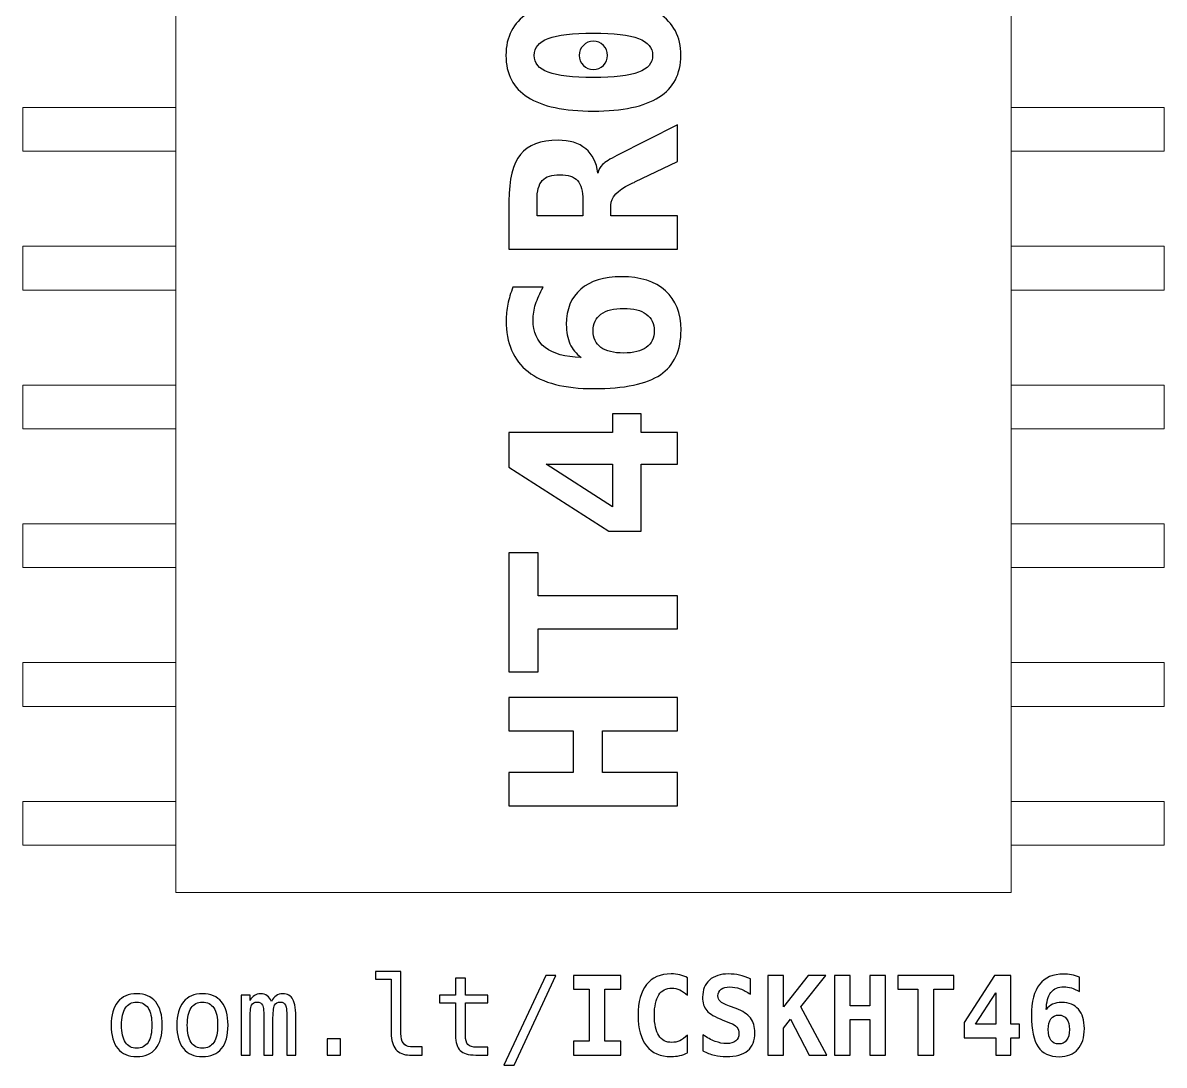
# Model space of a CAD drawing. Header units: centimetres. Extents: x -11.23 to -9.76, y -15.64 to -13.8.
# Drawn here: x -11.023 to -9.977, y -15.643 to -14.689 of the extents above; entities that cross this region are included whole.
import ezdxf

# ---------------------------------------------------------------- set-up
doc = ezdxf.new("R2010")
doc.units = ezdxf.units.CM
doc.header["$MEASUREMENT"] = 0
doc.layers.add('Layer 1', color=7, linetype='Continuous')

msp = doc.modelspace()

# ---------------------------------------------------------------- linework, layer by layer
at = {"layer": 'Layer 1', "color": 7, "lineweight": 9}
for points in [[(-10.8825, -15.485), (-10.1175, -15.485), (-10.1175, -14.215), (-10.8825, -14.215), (-10.8825, -15.485)], [(-11.0225, -14.8065), (-10.8825, -14.8065), (-10.8825, -14.7665), (-11.0225, -14.7665), (-11.0225, -14.8065)], [(-10.1175, -14.8065), (-9.9775, -14.8065), (-9.9775, -14.7665), (-10.1175, -14.7665), (-10.1175, -14.8065)], [(-11.0225, -14.9335), (-10.8825, -14.9335), (-10.8825, -14.8935), (-11.0225, -14.8935), (-11.0225, -14.9335)], [(-10.1175, -14.9335), (-9.9775, -14.9335), (-9.9775, -14.8935), (-10.1175, -14.8935), (-10.1175, -14.9335)], [(-11.0225, -15.0605), (-10.8825, -15.0605), (-10.8825, -15.0205), (-11.0225, -15.0205), (-11.0225, -15.0605)], [(-10.1175, -15.0605), (-9.9775, -15.0605), (-9.9775, -15.0205), (-10.1175, -15.0205), (-10.1175, -15.0605)], [(-11.0225, -15.1875), (-10.8825, -15.1875), (-10.8825, -15.1475), (-11.0225, -15.1475), (-11.0225, -15.1875)], [(-10.1175, -15.1875), (-9.9775, -15.1875), (-9.9775, -15.1475), (-10.1175, -15.1475), (-10.1175, -15.1875)], [(-11.0225, -15.3145), (-10.8825, -15.3145), (-10.8825, -15.2745), (-11.0225, -15.2745), (-11.0225, -15.3145)], [(-10.1175, -15.3145), (-9.9775, -15.3145), (-9.9775, -15.2745), (-10.1175, -15.2745), (-10.1175, -15.3145)], [(-11.0225, -15.4415), (-10.8825, -15.4415), (-10.8825, -15.4015), (-11.0225, -15.4015), (-11.0225, -15.4415)], [(-10.1175, -15.4415), (-9.9775, -15.4415), (-9.9775, -15.4015), (-10.1175, -15.4015), (-10.1175, -15.4415)]]:
    msp.add_lwpolyline(points, close=True, dxfattribs=at)
at = {"layer": 'Layer 1', "color": 250}
for points, knots in [([(-10.50008, -14.76975), (-10.52679, -14.76975), (-10.54683, -14.76552), (-10.56016, -14.75705), (-10.56016, -14.75705), (-10.5735, -14.74855), (-10.58016, -14.73581), (-10.58016, -14.71877), (-10.58016, -14.71877), (-10.58016, -14.7017), (-10.57353, -14.68893), (-10.56023, -14.68043), (-10.56023, -14.68043), (-10.54693, -14.67196), (-10.52686, -14.66772), (-10.50008, -14.66772), (-10.50008, -14.66772), (-10.47334, -14.66772), (-10.4533, -14.67196), (-10.44, -14.68043), (-10.44, -14.68043), (-10.4267, -14.68893), (-10.42007, -14.7017), (-10.42007, -14.71877), (-10.42007, -14.71877), (-10.42007, -14.73581), (-10.42674, -14.74855), (-10.44007, -14.75705), (-10.44007, -14.75705), (-10.45341, -14.76552), (-10.47341, -14.76975), (-10.50008, -14.76975)], [0, 0, 0, 0, 0.125, 0.125, 0.125, 0.125, 0.25, 0.25, 0.25, 0.25, 0.375, 0.375, 0.375, 0.375, 0.5, 0.5, 0.5, 0.5, 0.625, 0.625, 0.625, 0.625, 0.75, 0.75, 0.75, 0.75, 0.875, 0.875, 0.875, 0.875, 1, 1, 1, 1]), ([(-10.55434, -14.71877), (-10.55434, -14.72583), (-10.55004, -14.73094), (-10.54143, -14.73419), (-10.54143, -14.73419), (-10.53279, -14.73743), (-10.51903, -14.73906), (-10.50008, -14.73906), (-10.50008, -14.73906), (-10.48117, -14.73906), (-10.46745, -14.73743), (-10.45881, -14.73419), (-10.45881, -14.73419), (-10.4502, -14.73094), (-10.4459, -14.72583), (-10.4459, -14.71877), (-10.4459, -14.71877), (-10.4459, -14.71168), (-10.4502, -14.70653), (-10.45881, -14.70329), (-10.45881, -14.70329), (-10.46745, -14.70004), (-10.48117, -14.69842), (-10.50008, -14.69842), (-10.50008, -14.69842), (-10.51903, -14.69842), (-10.53279, -14.70004), (-10.54143, -14.70329), (-10.54143, -14.70329), (-10.55004, -14.70653), (-10.55434, -14.71168), (-10.55434, -14.71877)], [0, 0, 0, 0, 0.125, 0.125, 0.125, 0.125, 0.25, 0.25, 0.25, 0.25, 0.375, 0.375, 0.375, 0.375, 0.5, 0.5, 0.5, 0.5, 0.625, 0.625, 0.625, 0.625, 0.75, 0.75, 0.75, 0.75, 0.875, 0.875, 0.875, 0.875, 1, 1, 1, 1]), ([(-10.50008, -14.73161), (-10.50372, -14.73161), (-10.50679, -14.73038), (-10.50925, -14.72787), (-10.50925, -14.72787), (-10.51176, -14.7254), (-10.51299, -14.72237), (-10.51299, -14.71877), (-10.51299, -14.71877), (-10.51299, -14.71514), (-10.51176, -14.71207), (-10.50925, -14.7096), (-10.50925, -14.7096), (-10.50679, -14.7071), (-10.50372, -14.70586), (-10.50008, -14.70586), (-10.50008, -14.70586), (-10.49648, -14.70586), (-10.49345, -14.7071), (-10.49098, -14.7096), (-10.49098, -14.7096), (-10.48848, -14.71207), (-10.48724, -14.71514), (-10.48724, -14.71877), (-10.48724, -14.71877), (-10.48724, -14.72237), (-10.48848, -14.7254), (-10.49091, -14.72787), (-10.49091, -14.72787), (-10.49334, -14.73038), (-10.49641, -14.73161), (-10.50008, -14.73161)], [0, 0, 0, 0, 0.125, 0.125, 0.125, 0.125, 0.25, 0.25, 0.25, 0.25, 0.375, 0.375, 0.375, 0.375, 0.5, 0.5, 0.5, 0.5, 0.625, 0.625, 0.625, 0.625, 0.75, 0.75, 0.75, 0.75, 0.875, 0.875, 0.875, 0.875, 1, 1, 1, 1]), ([(-10.49592, -14.82648), (-10.49532, -14.82345), (-10.49387, -14.8208), (-10.49162, -14.81858), (-10.49162, -14.81858), (-10.48939, -14.81632), (-10.48502, -14.81361), (-10.47856, -14.81036), (-10.47856, -14.81036), (-10.47856, -14.81036), (-10.42307, -14.78242), (-10.42307, -14.78242), (-10.42307, -14.78242), (-10.42307, -14.78242), (-10.42307, -14.81593), (-10.42307, -14.81593), (-10.42307, -14.81593), (-10.42307, -14.81593), (-10.46202, -14.83453), (-10.46202, -14.83453), (-10.46202, -14.83453), (-10.46311, -14.83509), (-10.46463, -14.83583), (-10.46657, -14.83671), (-10.46657, -14.83671), (-10.47821, -14.84215), (-10.48403, -14.84857), (-10.48403, -14.85594), (-10.48403, -14.85594), (-10.48403, -14.85594), (-10.48403, -14.86564), (-10.48403, -14.86564), (-10.48403, -14.86564), (-10.48403, -14.86564), (-10.42307, -14.86564), (-10.42307, -14.86564), (-10.42307, -14.86564), (-10.42307, -14.86564), (-10.42307, -14.89612), (-10.42307, -14.89612), (-10.42307, -14.89612), (-10.42307, -14.89612), (-10.57738, -14.89612), (-10.57738, -14.89612), (-10.57738, -14.89612), (-10.57738, -14.89612), (-10.57738, -14.85209), (-10.57738, -14.85209), (-10.57738, -14.85209), (-10.57738, -14.83227), (-10.57385, -14.81802), (-10.56683, -14.80937), (-10.56683, -14.80937), (-10.55981, -14.80073), (-10.54838, -14.79639), (-10.5325, -14.79639), (-10.5325, -14.79639), (-10.52192, -14.79639), (-10.51345, -14.79896), (-10.50717, -14.80415), (-10.50717, -14.80415), (-10.50093, -14.8093), (-10.49715, -14.81675), (-10.49592, -14.82648)], [0, 0, 0, 0, 0.0625, 0.0625, 0.0625, 0.0625, 0.125, 0.125, 0.125, 0.125, 0.1875, 0.1875, 0.1875, 0.1875, 0.25, 0.25, 0.25, 0.25, 0.3125, 0.3125, 0.3125, 0.3125, 0.375, 0.375, 0.375, 0.375, 0.4375, 0.4375, 0.4375, 0.4375, 0.5, 0.5, 0.5, 0.5, 0.5625, 0.5625, 0.5625, 0.5625, 0.625, 0.625, 0.625, 0.625, 0.6875, 0.6875, 0.6875, 0.6875, 0.75, 0.75, 0.75, 0.75, 0.8125, 0.8125, 0.8125, 0.8125, 0.875, 0.875, 0.875, 0.875, 0.9375, 0.9375, 0.9375, 0.9375, 1, 1, 1, 1]), ([(-10.55173, -14.86564), (-10.55173, -14.86564), (-10.50968, -14.86564), (-10.50968, -14.86564), (-10.50968, -14.86564), (-10.50968, -14.86564), (-10.50968, -14.85128), (-10.50968, -14.85128), (-10.50968, -14.85128), (-10.50968, -14.84296), (-10.5113, -14.83696), (-10.51458, -14.83336), (-10.51458, -14.83336), (-10.51786, -14.82973), (-10.52326, -14.82793), (-10.53074, -14.82793), (-10.53074, -14.82793), (-10.53825, -14.82793), (-10.54365, -14.82973), (-10.54686, -14.83329), (-10.54686, -14.83329), (-10.55011, -14.83689), (-10.55173, -14.84289), (-10.55173, -14.85128), (-10.55173, -14.85128), (-10.55173, -14.85128), (-10.55173, -14.86564), (-10.55173, -14.86564)], [0, 0, 0, 0, 0.1428571, 0.1428571, 0.1428571, 0.1428571, 0.2857143, 0.2857143, 0.2857143, 0.2857143, 0.4285714, 0.4285714, 0.4285714, 0.4285714, 0.5714286, 0.5714286, 0.5714286, 0.5714286, 0.7142857, 0.7142857, 0.7142857, 0.7142857, 0.8571429, 0.8571429, 0.8571429, 0.8571429, 1, 1, 1, 1]), ([(-10.57374, -14.93088), (-10.57374, -14.93088), (-10.54605, -14.93088), (-10.54605, -14.93088), (-10.54605, -14.93088), (-10.54915, -14.93631), (-10.55148, -14.94153), (-10.55304, -14.94654), (-10.55304, -14.94654), (-10.55459, -14.95151), (-10.55536, -14.95631), (-10.55536, -14.96093), (-10.55536, -14.96093), (-10.55536, -14.97194), (-10.55166, -14.98034), (-10.54425, -14.98609), (-10.54425, -14.98609), (-10.53684, -14.99184), (-10.52591, -14.99483), (-10.51144, -14.99512), (-10.51144, -14.99512), (-10.51592, -14.99187), (-10.51927, -14.98774), (-10.52153, -14.98273), (-10.52153, -14.98273), (-10.52375, -14.97769), (-10.52488, -14.97176), (-10.52488, -14.96495), (-10.52488, -14.96495), (-10.52488, -14.95102), (-10.52047, -14.94029), (-10.51169, -14.93271), (-10.51169, -14.93271), (-10.5029, -14.92512), (-10.49045, -14.92135), (-10.47433, -14.92135), (-10.47433, -14.92135), (-10.45704, -14.92135), (-10.44364, -14.92562), (-10.43411, -14.93412), (-10.43411, -14.93412), (-10.42462, -14.94262), (-10.41986, -14.95458), (-10.41986, -14.97003), (-10.41986, -14.97003), (-10.41986, -14.98884), (-10.42617, -15.00249), (-10.43877, -15.01099), (-10.43877, -15.01099), (-10.4514, -15.01949), (-10.47175, -15.02376), (-10.49987, -15.02376), (-10.49987, -15.02376), (-10.52658, -15.02376), (-10.54661, -15.01858), (-10.55995, -15.00817), (-10.55995, -15.00817), (-10.57329, -14.99776), (-10.57995, -14.98217), (-10.57995, -14.96136), (-10.57995, -14.96136), (-10.57995, -14.95652), (-10.57942, -14.95155), (-10.5784, -14.94643), (-10.5784, -14.94643), (-10.57738, -14.94128), (-10.57583, -14.9361), (-10.57374, -14.93088)], [0, 0, 0, 0, 0.0588235, 0.0588235, 0.0588235, 0.0588235, 0.1176471, 0.1176471, 0.1176471, 0.1176471, 0.1764706, 0.1764706, 0.1764706, 0.1764706, 0.2352941, 0.2352941, 0.2352941, 0.2352941, 0.2941176, 0.2941176, 0.2941176, 0.2941176, 0.3529412, 0.3529412, 0.3529412, 0.3529412, 0.4117647, 0.4117647, 0.4117647, 0.4117647, 0.4705882, 0.4705882, 0.4705882, 0.4705882, 0.5294118, 0.5294118, 0.5294118, 0.5294118, 0.5882353, 0.5882353, 0.5882353, 0.5882353, 0.6470588, 0.6470588, 0.6470588, 0.6470588, 0.7058824, 0.7058824, 0.7058824, 0.7058824, 0.7647059, 0.7647059, 0.7647059, 0.7647059, 0.8235294, 0.8235294, 0.8235294, 0.8235294, 0.8823529, 0.8823529, 0.8823529, 0.8823529, 0.9411765, 0.9411765, 0.9411765, 0.9411765, 1, 1, 1, 1]), ([(-10.5004, -14.97085), (-10.5004, -14.97744), (-10.498, -14.98249), (-10.4932, -14.98598), (-10.4932, -14.98598), (-10.48841, -14.98947), (-10.48149, -14.9912), (-10.47239, -14.9912), (-10.47239, -14.9912), (-10.46336, -14.9912), (-10.45644, -14.98947), (-10.45165, -14.98598), (-10.45165, -14.98598), (-10.44685, -14.98249), (-10.44445, -14.97744), (-10.44445, -14.97085), (-10.44445, -14.97085), (-10.44445, -14.96421), (-10.44685, -14.95913), (-10.45165, -14.95561), (-10.45165, -14.95561), (-10.45644, -14.95204), (-10.46336, -14.95028), (-10.47239, -14.95028), (-10.47239, -14.95028), (-10.48142, -14.95028), (-10.48833, -14.95204), (-10.49317, -14.95561), (-10.49317, -14.95561), (-10.498, -14.95913), (-10.5004, -14.96421), (-10.5004, -14.97085)], [0, 0, 0, 0, 0.125, 0.125, 0.125, 0.125, 0.25, 0.25, 0.25, 0.25, 0.375, 0.375, 0.375, 0.375, 0.5, 0.5, 0.5, 0.5, 0.625, 0.625, 0.625, 0.625, 0.75, 0.75, 0.75, 0.75, 0.875, 0.875, 0.875, 0.875, 1, 1, 1, 1]), ([(-10.57738, -15.09567), (-10.57738, -15.09567), (-10.57738, -15.06374), (-10.57738, -15.06374), (-10.57738, -15.06374), (-10.57738, -15.06374), (-10.48251, -15.06374), (-10.48251, -15.06374), (-10.48251, -15.06374), (-10.48251, -15.06374), (-10.48251, -15.0468), (-10.48251, -15.0468), (-10.48251, -15.0468), (-10.48251, -15.0468), (-10.45637, -15.0468), (-10.45637, -15.0468), (-10.45637, -15.0468), (-10.45637, -15.0468), (-10.45637, -15.06374), (-10.45637, -15.06374), (-10.45637, -15.06374), (-10.45637, -15.06374), (-10.42307, -15.06374), (-10.42307, -15.06374), (-10.42307, -15.06374), (-10.42307, -15.06374), (-10.42307, -15.09298), (-10.42307, -15.09298), (-10.42307, -15.09298), (-10.42307, -15.09298), (-10.45637, -15.09298), (-10.45637, -15.09298), (-10.45637, -15.09298), (-10.45637, -15.09298), (-10.45637, -15.15419), (-10.45637, -15.15419), (-10.45637, -15.15419), (-10.45637, -15.15419), (-10.48594, -15.15419), (-10.48594, -15.15419), (-10.48594, -15.15419), (-10.48594, -15.15419), (-10.57738, -15.09567), (-10.57738, -15.09567)], [0, 0, 0, 0, 0.0909091, 0.0909091, 0.0909091, 0.0909091, 0.1818182, 0.1818182, 0.1818182, 0.1818182, 0.2727273, 0.2727273, 0.2727273, 0.2727273, 0.3636364, 0.3636364, 0.3636364, 0.3636364, 0.4545455, 0.4545455, 0.4545455, 0.4545455, 0.5454545, 0.5454545, 0.5454545, 0.5454545, 0.6363636, 0.6363636, 0.6363636, 0.6363636, 0.7272727, 0.7272727, 0.7272727, 0.7272727, 0.8181818, 0.8181818, 0.8181818, 0.8181818, 0.9090909, 0.9090909, 0.9090909, 0.9090909, 1, 1, 1, 1]), ([(-10.54347, -15.09298), (-10.54347, -15.09298), (-10.48251, -15.13197), (-10.48251, -15.13197), (-10.48251, -15.13197), (-10.48251, -15.13197), (-10.48251, -15.09298), (-10.48251, -15.09298), (-10.48251, -15.09298), (-10.48251, -15.09298), (-10.54347, -15.09298), (-10.54347, -15.09298)], [0, 0, 0, 0, 0.3333333, 0.3333333, 0.3333333, 0.3333333, 0.6666667, 0.6666667, 0.6666667, 0.6666667, 1, 1, 1, 1]), ([(-10.42307, -15.21322), (-10.42307, -15.21322), (-10.42307, -15.2437), (-10.42307, -15.2437), (-10.42307, -15.2437), (-10.42307, -15.2437), (-10.55071, -15.2437), (-10.55071, -15.2437), (-10.55071, -15.2437), (-10.55071, -15.2437), (-10.55071, -15.28286), (-10.55071, -15.28286), (-10.55071, -15.28286), (-10.55071, -15.28286), (-10.57738, -15.28286), (-10.57738, -15.28286), (-10.57738, -15.28286), (-10.57738, -15.28286), (-10.57738, -15.17406), (-10.57738, -15.17406), (-10.57738, -15.17406), (-10.57738, -15.17406), (-10.55071, -15.17406), (-10.55071, -15.17406), (-10.55071, -15.17406), (-10.55071, -15.17406), (-10.55071, -15.21322), (-10.55071, -15.21322), (-10.55071, -15.21322), (-10.55071, -15.21322), (-10.42307, -15.21322), (-10.42307, -15.21322)], [0, 0, 0, 0, 0.125, 0.125, 0.125, 0.125, 0.25, 0.25, 0.25, 0.25, 0.375, 0.375, 0.375, 0.375, 0.5, 0.5, 0.5, 0.5, 0.625, 0.625, 0.625, 0.625, 0.75, 0.75, 0.75, 0.75, 0.875, 0.875, 0.875, 0.875, 1, 1, 1, 1]), ([(-10.57738, -15.40545), (-10.57738, -15.40545), (-10.57738, -15.37497), (-10.57738, -15.37497), (-10.57738, -15.37497), (-10.57738, -15.37497), (-10.51857, -15.37497), (-10.51857, -15.37497), (-10.51857, -15.37497), (-10.51857, -15.37497), (-10.51857, -15.3368), (-10.51857, -15.3368), (-10.51857, -15.3368), (-10.51857, -15.3368), (-10.57738, -15.3368), (-10.57738, -15.3368), (-10.57738, -15.3368), (-10.57738, -15.3368), (-10.57738, -15.30632), (-10.57738, -15.30632), (-10.57738, -15.30632), (-10.57738, -15.30632), (-10.42307, -15.30632), (-10.42307, -15.30632), (-10.42307, -15.30632), (-10.42307, -15.30632), (-10.42307, -15.3368), (-10.42307, -15.3368), (-10.42307, -15.3368), (-10.42307, -15.3368), (-10.49169, -15.3368), (-10.49169, -15.3368), (-10.49169, -15.3368), (-10.49169, -15.3368), (-10.49169, -15.37497), (-10.49169, -15.37497), (-10.49169, -15.37497), (-10.49169, -15.37497), (-10.42307, -15.37497), (-10.42307, -15.37497), (-10.42307, -15.37497), (-10.42307, -15.37497), (-10.42307, -15.40545), (-10.42307, -15.40545), (-10.42307, -15.40545), (-10.42307, -15.40545), (-10.57738, -15.40545), (-10.57738, -15.40545)], [0, 0, 0, 0, 0.0833333, 0.0833333, 0.0833333, 0.0833333, 0.1666667, 0.1666667, 0.1666667, 0.1666667, 0.25, 0.25, 0.25, 0.25, 0.3333333, 0.3333333, 0.3333333, 0.3333333, 0.4166667, 0.4166667, 0.4166667, 0.4166667, 0.5, 0.5, 0.5, 0.5, 0.5833333, 0.5833333, 0.5833333, 0.5833333, 0.6666667, 0.6666667, 0.6666667, 0.6666667, 0.75, 0.75, 0.75, 0.75, 0.8333333, 0.8333333, 0.8333333, 0.8333333, 0.9166667, 0.9166667, 0.9166667, 0.9166667, 1, 1, 1, 1]), ([(-10.67629, -15.6138), (-10.67629, -15.61784), (-10.67555, -15.62087), (-10.67407, -15.62292), (-10.67407, -15.62292), (-10.67259, -15.62497), (-10.6704, -15.626), (-10.6675, -15.626), (-10.6675, -15.626), (-10.6675, -15.626), (-10.657, -15.626), (-10.657, -15.626), (-10.657, -15.626), (-10.657, -15.626), (-10.657, -15.63362), (-10.657, -15.63362), (-10.657, -15.63362), (-10.657, -15.63362), (-10.66837, -15.63362), (-10.66837, -15.63362), (-10.66837, -15.63362), (-10.67375, -15.63362), (-10.6779, -15.63189), (-10.68085, -15.62844), (-10.68085, -15.62844), (-10.6838, -15.62499), (-10.68527, -15.6201), (-10.68527, -15.6138), (-10.68527, -15.6138), (-10.68527, -15.6138), (-10.68527, -15.56413), (-10.68527, -15.56413), (-10.68527, -15.56413), (-10.68527, -15.56413), (-10.69967, -15.56413), (-10.69967, -15.56413), (-10.69967, -15.56413), (-10.69967, -15.56413), (-10.69967, -15.5571), (-10.69967, -15.5571), (-10.69967, -15.5571), (-10.69967, -15.5571), (-10.67629, -15.5571), (-10.67629, -15.5571), (-10.67629, -15.5571), (-10.67629, -15.5571), (-10.67629, -15.6138), (-10.67629, -15.6138)], [0, 0, 0, 0, 0.0833333, 0.0833333, 0.0833333, 0.0833333, 0.1666667, 0.1666667, 0.1666667, 0.1666667, 0.25, 0.25, 0.25, 0.25, 0.3333333, 0.3333333, 0.3333333, 0.3333333, 0.4166667, 0.4166667, 0.4166667, 0.4166667, 0.5, 0.5, 0.5, 0.5, 0.5833333, 0.5833333, 0.5833333, 0.5833333, 0.6666667, 0.6666667, 0.6666667, 0.6666667, 0.75, 0.75, 0.75, 0.75, 0.8333333, 0.8333333, 0.8333333, 0.8333333, 0.9166667, 0.9166667, 0.9166667, 0.9166667, 1, 1, 1, 1]), ([(-10.41386, -15.63152), (-10.41614, -15.63269), (-10.41853, -15.63357), (-10.42105, -15.63415), (-10.42105, -15.63415), (-10.42355, -15.63474), (-10.42618, -15.63504), (-10.42895, -15.63504), (-10.42895, -15.63504), (-10.43878, -15.63504), (-10.4463, -15.6318), (-10.45147, -15.62532), (-10.45147, -15.62532), (-10.45665, -15.61884), (-10.45923, -15.60948), (-10.45923, -15.59723), (-10.45923, -15.59723), (-10.45923, -15.58497), (-10.45665, -15.5756), (-10.45147, -15.56911), (-10.45147, -15.56911), (-10.4463, -15.56263), (-10.43878, -15.5594), (-10.42895, -15.5594), (-10.42895, -15.5594), (-10.42618, -15.5594), (-10.42353, -15.5597), (-10.421, -15.56028), (-10.421, -15.56028), (-10.41845, -15.56086), (-10.41608, -15.56175), (-10.41386, -15.56291), (-10.41386, -15.56291), (-10.41386, -15.56291), (-10.41386, -15.57893), (-10.41386, -15.57893), (-10.41386, -15.57893), (-10.41633, -15.57665), (-10.41875, -15.57498), (-10.42106, -15.57391), (-10.42106, -15.57391), (-10.4234, -15.57286), (-10.4258, -15.57233), (-10.42828, -15.57233), (-10.42828, -15.57233), (-10.43355, -15.57233), (-10.43753, -15.57443), (-10.44021, -15.57861), (-10.44021, -15.57861), (-10.4429, -15.5828), (-10.44425, -15.589), (-10.44425, -15.59723), (-10.44425, -15.59723), (-10.44425, -15.60545), (-10.4429, -15.61163), (-10.44021, -15.61582), (-10.44021, -15.61582), (-10.43753, -15.62), (-10.43355, -15.6221), (-10.42828, -15.6221), (-10.42828, -15.6221), (-10.4258, -15.6221), (-10.4234, -15.62157), (-10.42106, -15.62052), (-10.42106, -15.62052), (-10.41875, -15.61945), (-10.41633, -15.61779), (-10.41386, -15.6155), (-10.41386, -15.6155), (-10.41386, -15.6155), (-10.41386, -15.63152), (-10.41386, -15.63152)], [0, 0, 0, 0, 0.0555556, 0.0555556, 0.0555556, 0.0555556, 0.1111111, 0.1111111, 0.1111111, 0.1111111, 0.1666667, 0.1666667, 0.1666667, 0.1666667, 0.2222222, 0.2222222, 0.2222222, 0.2222222, 0.2777778, 0.2777778, 0.2777778, 0.2777778, 0.3333333, 0.3333333, 0.3333333, 0.3333333, 0.3888889, 0.3888889, 0.3888889, 0.3888889, 0.4444444, 0.4444444, 0.4444444, 0.4444444, 0.5, 0.5, 0.5, 0.5, 0.5555556, 0.5555556, 0.5555556, 0.5555556, 0.6111111, 0.6111111, 0.6111111, 0.6111111, 0.6666667, 0.6666667, 0.6666667, 0.6666667, 0.7222222, 0.7222222, 0.7222222, 0.7222222, 0.7777778, 0.7777778, 0.7777778, 0.7777778, 0.8333333, 0.8333333, 0.8333333, 0.8333333, 0.8888889, 0.8888889, 0.8888889, 0.8888889, 0.9444444, 0.9444444, 0.9444444, 0.9444444, 1, 1, 1, 1]), ([(-10.38154, -15.60163), (-10.38879, -15.59887), (-10.39371, -15.59595), (-10.39629, -15.59292), (-10.39629, -15.59292), (-10.39886, -15.58987), (-10.40014, -15.58578), (-10.40014, -15.58063), (-10.40014, -15.58063), (-10.40014, -15.57403), (-10.39802, -15.56883), (-10.39379, -15.56506), (-10.39379, -15.56506), (-10.38955, -15.56128), (-10.38375, -15.5594), (-10.37635, -15.5594), (-10.37635, -15.5594), (-10.373, -15.5594), (-10.36965, -15.55978), (-10.3663, -15.56055), (-10.3663, -15.56055), (-10.36294, -15.56131), (-10.35962, -15.56243), (-10.35633, -15.56393), (-10.35633, -15.56393), (-10.35633, -15.56393), (-10.35633, -15.578), (-10.35633, -15.578), (-10.35633, -15.578), (-10.35944, -15.57581), (-10.36257, -15.57416), (-10.36575, -15.57301), (-10.36575, -15.57301), (-10.36895, -15.57188), (-10.3721, -15.57131), (-10.37524, -15.57131), (-10.37524, -15.57131), (-10.37872, -15.57131), (-10.38139, -15.57201), (-10.38324, -15.57341), (-10.38324, -15.57341), (-10.38509, -15.57481), (-10.38602, -15.57681), (-10.38602, -15.57941), (-10.38602, -15.57941), (-10.38602, -15.58143), (-10.38534, -15.5831), (-10.38399, -15.58442), (-10.38399, -15.58442), (-10.38264, -15.58573), (-10.37982, -15.5872), (-10.37552, -15.58878), (-10.37552, -15.58878), (-10.37552, -15.58878), (-10.36932, -15.59113), (-10.36932, -15.59113), (-10.36932, -15.59113), (-10.36347, -15.59328), (-10.35915, -15.59613), (-10.35638, -15.59968), (-10.35638, -15.59968), (-10.35362, -15.60323), (-10.35223, -15.6077), (-10.35223, -15.6131), (-10.35223, -15.6131), (-10.35223, -15.62047), (-10.3544, -15.62595), (-10.35875, -15.62959), (-10.35875, -15.62959), (-10.3631, -15.63322), (-10.36967, -15.63504), (-10.37845, -15.63504), (-10.37845, -15.63504), (-10.38207, -15.63504), (-10.38569, -15.6346), (-10.38932, -15.63374), (-10.38932, -15.63374), (-10.39294, -15.63287), (-10.39646, -15.6316), (-10.39984, -15.6299), (-10.39984, -15.6299), (-10.39984, -15.6299), (-10.39984, -15.615), (-10.39984, -15.615), (-10.39984, -15.615), (-10.39601, -15.61774), (-10.39227, -15.61979), (-10.38869, -15.62112), (-10.38869, -15.62112), (-10.38509, -15.62245), (-10.38154, -15.62312), (-10.37802, -15.62312), (-10.37802, -15.62312), (-10.37447, -15.62312), (-10.37172, -15.62232), (-10.36977, -15.6207), (-10.36977, -15.6207), (-10.36782, -15.61909), (-10.36684, -15.61683), (-10.36684, -15.61393), (-10.36684, -15.61393), (-10.36684, -15.61175), (-10.36749, -15.60983), (-10.36879, -15.6082), (-10.36879, -15.6082), (-10.37009, -15.60655), (-10.37197, -15.60525), (-10.37445, -15.60432), (-10.37445, -15.60432), (-10.37445, -15.60432), (-10.38154, -15.60163), (-10.38154, -15.60163)], [0, 0, 0, 0, 0.0357143, 0.0357143, 0.0357143, 0.0357143, 0.0714286, 0.0714286, 0.0714286, 0.0714286, 0.1071429, 0.1071429, 0.1071429, 0.1071429, 0.1428571, 0.1428571, 0.1428571, 0.1428571, 0.1785714, 0.1785714, 0.1785714, 0.1785714, 0.2142857, 0.2142857, 0.2142857, 0.2142857, 0.25, 0.25, 0.25, 0.25, 0.2857143, 0.2857143, 0.2857143, 0.2857143, 0.3214286, 0.3214286, 0.3214286, 0.3214286, 0.3571429, 0.3571429, 0.3571429, 0.3571429, 0.3928571, 0.3928571, 0.3928571, 0.3928571, 0.4285714, 0.4285714, 0.4285714, 0.4285714, 0.4642857, 0.4642857, 0.4642857, 0.4642857, 0.5, 0.5, 0.5, 0.5, 0.5357143, 0.5357143, 0.5357143, 0.5357143, 0.5714286, 0.5714286, 0.5714286, 0.5714286, 0.6071429, 0.6071429, 0.6071429, 0.6071429, 0.6428571, 0.6428571, 0.6428571, 0.6428571, 0.6785714, 0.6785714, 0.6785714, 0.6785714, 0.7142857, 0.7142857, 0.7142857, 0.7142857, 0.75, 0.75, 0.75, 0.75, 0.7857143, 0.7857143, 0.7857143, 0.7857143, 0.8214286, 0.8214286, 0.8214286, 0.8214286, 0.8571429, 0.8571429, 0.8571429, 0.8571429, 0.8928571, 0.8928571, 0.8928571, 0.8928571, 0.9285714, 0.9285714, 0.9285714, 0.9285714, 0.9642857, 0.9642857, 0.9642857, 0.9642857, 1, 1, 1, 1]), ([(-10.0551, -15.56243), (-10.0551, -15.56243), (-10.0551, -15.57551), (-10.0551, -15.57551), (-10.0551, -15.57551), (-10.05767, -15.57405), (-10.06014, -15.57295), (-10.0625, -15.57221), (-10.0625, -15.57221), (-10.06485, -15.57148), (-10.06712, -15.57111), (-10.0693, -15.57111), (-10.0693, -15.57111), (-10.0745, -15.57111), (-10.07847, -15.57286), (-10.08119, -15.57636), (-10.08119, -15.57636), (-10.0839, -15.57986), (-10.08532, -15.58503), (-10.08545, -15.59187), (-10.08545, -15.59187), (-10.08392, -15.58975), (-10.08197, -15.58817), (-10.0796, -15.5871), (-10.0796, -15.5871), (-10.07722, -15.58605), (-10.07442, -15.58552), (-10.0712, -15.58552), (-10.0712, -15.58552), (-10.06462, -15.58552), (-10.05955, -15.5876), (-10.05597, -15.59175), (-10.05597, -15.59175), (-10.05238, -15.5959), (-10.0506, -15.60178), (-10.0506, -15.6094), (-10.0506, -15.6094), (-10.0506, -15.61757), (-10.05262, -15.6239), (-10.05664, -15.6284), (-10.05664, -15.6284), (-10.06065, -15.63289), (-10.0663, -15.63514), (-10.0736, -15.63514), (-10.0736, -15.63514), (-10.08249, -15.63514), (-10.08894, -15.63215), (-10.09296, -15.6262), (-10.09296, -15.6262), (-10.09697, -15.62024), (-10.09899, -15.61062), (-10.09899, -15.59733), (-10.09899, -15.59733), (-10.09899, -15.58472), (-10.09654, -15.57525), (-10.09162, -15.56895), (-10.09162, -15.56895), (-10.0867, -15.56265), (-10.07934, -15.5595), (-10.0695, -15.5595), (-10.0695, -15.5595), (-10.06722, -15.5595), (-10.06487, -15.55975), (-10.06245, -15.56023), (-10.06245, -15.56023), (-10.06002, -15.56071), (-10.05757, -15.56145), (-10.0551, -15.56243)], [0, 0, 0, 0, 0.0588235, 0.0588235, 0.0588235, 0.0588235, 0.1176471, 0.1176471, 0.1176471, 0.1176471, 0.1764706, 0.1764706, 0.1764706, 0.1764706, 0.2352941, 0.2352941, 0.2352941, 0.2352941, 0.2941176, 0.2941176, 0.2941176, 0.2941176, 0.3529412, 0.3529412, 0.3529412, 0.3529412, 0.4117647, 0.4117647, 0.4117647, 0.4117647, 0.4705882, 0.4705882, 0.4705882, 0.4705882, 0.5294118, 0.5294118, 0.5294118, 0.5294118, 0.5882353, 0.5882353, 0.5882353, 0.5882353, 0.6470588, 0.6470588, 0.6470588, 0.6470588, 0.7058824, 0.7058824, 0.7058824, 0.7058824, 0.7647059, 0.7647059, 0.7647059, 0.7647059, 0.8235294, 0.8235294, 0.8235294, 0.8235294, 0.8823529, 0.8823529, 0.8823529, 0.8823529, 0.9411765, 0.9411765, 0.9411765, 0.9411765, 1, 1, 1, 1]), ([(-10.61729, -15.5634), (-10.61729, -15.5634), (-10.61729, -15.57893), (-10.61729, -15.57893), (-10.61729, -15.57893), (-10.61729, -15.57893), (-10.59687, -15.57893), (-10.59687, -15.57893), (-10.59687, -15.57893), (-10.59687, -15.57893), (-10.59687, -15.58592), (-10.59687, -15.58592), (-10.59687, -15.58592), (-10.59687, -15.58592), (-10.61729, -15.58592), (-10.61729, -15.58592), (-10.61729, -15.58592), (-10.61729, -15.58592), (-10.61729, -15.6156), (-10.61729, -15.6156), (-10.61729, -15.6156), (-10.61729, -15.61964), (-10.61653, -15.62245), (-10.61499, -15.62404), (-10.61499, -15.62404), (-10.61346, -15.62564), (-10.61079, -15.62644), (-10.60699, -15.62644), (-10.60699, -15.62644), (-10.60699, -15.62644), (-10.59687, -15.62644), (-10.59687, -15.62644), (-10.59687, -15.62644), (-10.59687, -15.62644), (-10.59687, -15.63362), (-10.59687, -15.63362), (-10.59687, -15.63362), (-10.59687, -15.63362), (-10.60786, -15.63362), (-10.60786, -15.63362), (-10.60786, -15.63362), (-10.61461, -15.63362), (-10.61936, -15.63227), (-10.62213, -15.62957), (-10.62213, -15.62957), (-10.62489, -15.62687), (-10.62628, -15.6222), (-10.62628, -15.6156), (-10.62628, -15.6156), (-10.62628, -15.6156), (-10.62628, -15.58592), (-10.62628, -15.58592), (-10.62628, -15.58592), (-10.62628, -15.58592), (-10.64088, -15.58592), (-10.64088, -15.58592), (-10.64088, -15.58592), (-10.64088, -15.58592), (-10.64088, -15.57893), (-10.64088, -15.57893), (-10.64088, -15.57893), (-10.64088, -15.57893), (-10.62628, -15.57893), (-10.62628, -15.57893), (-10.62628, -15.57893), (-10.62628, -15.57893), (-10.62628, -15.5634), (-10.62628, -15.5634), (-10.62628, -15.5634), (-10.62628, -15.5634), (-10.61729, -15.5634), (-10.61729, -15.5634)], [0, 0, 0, 0, 0.0555556, 0.0555556, 0.0555556, 0.0555556, 0.1111111, 0.1111111, 0.1111111, 0.1111111, 0.1666667, 0.1666667, 0.1666667, 0.1666667, 0.2222222, 0.2222222, 0.2222222, 0.2222222, 0.2777778, 0.2777778, 0.2777778, 0.2777778, 0.3333333, 0.3333333, 0.3333333, 0.3333333, 0.3888889, 0.3888889, 0.3888889, 0.3888889, 0.4444444, 0.4444444, 0.4444444, 0.4444444, 0.5, 0.5, 0.5, 0.5, 0.5555556, 0.5555556, 0.5555556, 0.5555556, 0.6111111, 0.6111111, 0.6111111, 0.6111111, 0.6666667, 0.6666667, 0.6666667, 0.6666667, 0.7222222, 0.7222222, 0.7222222, 0.7222222, 0.7777778, 0.7777778, 0.7777778, 0.7777778, 0.8333333, 0.8333333, 0.8333333, 0.8333333, 0.8888889, 0.8888889, 0.8888889, 0.8888889, 0.9444444, 0.9444444, 0.9444444, 0.9444444, 1, 1, 1, 1]), ([(-10.54365, -15.56071), (-10.54365, -15.56071), (-10.53436, -15.56071), (-10.53436, -15.56071), (-10.53436, -15.56071), (-10.53436, -15.56071), (-10.57275, -15.6429), (-10.57275, -15.6429), (-10.57275, -15.6429), (-10.57275, -15.6429), (-10.58209, -15.6429), (-10.58209, -15.6429), (-10.58209, -15.6429), (-10.58209, -15.6429), (-10.54365, -15.56071), (-10.54365, -15.56071)], [0, 0, 0, 0, 0.25, 0.25, 0.25, 0.25, 0.5, 0.5, 0.5, 0.5, 0.75, 0.75, 0.75, 0.75, 1, 1, 1, 1]), ([(-10.51846, -15.57341), (-10.51846, -15.57341), (-10.51846, -15.56071), (-10.51846, -15.56071), (-10.51846, -15.56071), (-10.51846, -15.56071), (-10.47505, -15.56071), (-10.47505, -15.56071), (-10.47505, -15.56071), (-10.47505, -15.56071), (-10.47505, -15.57341), (-10.47505, -15.57341), (-10.47505, -15.57341), (-10.47505, -15.57341), (-10.48956, -15.57341), (-10.48956, -15.57341), (-10.48956, -15.57341), (-10.48956, -15.57341), (-10.48956, -15.62092), (-10.48956, -15.62092), (-10.48956, -15.62092), (-10.48956, -15.62092), (-10.47505, -15.62092), (-10.47505, -15.62092), (-10.47505, -15.62092), (-10.47505, -15.62092), (-10.47505, -15.63362), (-10.47505, -15.63362), (-10.47505, -15.63362), (-10.47505, -15.63362), (-10.51846, -15.63362), (-10.51846, -15.63362), (-10.51846, -15.63362), (-10.51846, -15.63362), (-10.51846, -15.62092), (-10.51846, -15.62092), (-10.51846, -15.62092), (-10.51846, -15.62092), (-10.50396, -15.62092), (-10.50396, -15.62092), (-10.50396, -15.62092), (-10.50396, -15.62092), (-10.50396, -15.57341), (-10.50396, -15.57341), (-10.50396, -15.57341), (-10.50396, -15.57341), (-10.51846, -15.57341), (-10.51846, -15.57341)], [0, 0, 0, 0, 0.0833333, 0.0833333, 0.0833333, 0.0833333, 0.1666667, 0.1666667, 0.1666667, 0.1666667, 0.25, 0.25, 0.25, 0.25, 0.3333333, 0.3333333, 0.3333333, 0.3333333, 0.4166667, 0.4166667, 0.4166667, 0.4166667, 0.5, 0.5, 0.5, 0.5, 0.5833333, 0.5833333, 0.5833333, 0.5833333, 0.6666667, 0.6666667, 0.6666667, 0.6666667, 0.75, 0.75, 0.75, 0.75, 0.8333333, 0.8333333, 0.8333333, 0.8333333, 0.9166667, 0.9166667, 0.9166667, 0.9166667, 1, 1, 1, 1]), ([(-10.34051, -15.56071), (-10.34051, -15.56071), (-10.32611, -15.56071), (-10.32611, -15.56071), (-10.32611, -15.56071), (-10.32611, -15.56071), (-10.32611, -15.58952), (-10.32611, -15.58952), (-10.32611, -15.58952), (-10.32611, -15.58952), (-10.30354, -15.56071), (-10.30354, -15.56071), (-10.30354, -15.56071), (-10.30354, -15.56071), (-10.28724, -15.56071), (-10.28724, -15.56071), (-10.28724, -15.56071), (-10.28724, -15.56071), (-10.31024, -15.58943), (-10.31024, -15.58943), (-10.31024, -15.58943), (-10.31024, -15.58943), (-10.28641, -15.63362), (-10.28641, -15.63362), (-10.28641, -15.63362), (-10.28641, -15.63362), (-10.30243, -15.63362), (-10.30243, -15.63362), (-10.30243, -15.63362), (-10.30243, -15.63362), (-10.31971, -15.6008), (-10.31971, -15.6008), (-10.31971, -15.6008), (-10.31971, -15.6008), (-10.32611, -15.60892), (-10.32611, -15.60892), (-10.32611, -15.60892), (-10.32611, -15.60892), (-10.32611, -15.63362), (-10.32611, -15.63362), (-10.32611, -15.63362), (-10.32611, -15.63362), (-10.34051, -15.63362), (-10.34051, -15.63362), (-10.34051, -15.63362), (-10.34051, -15.63362), (-10.34051, -15.56071), (-10.34051, -15.56071)], [0, 0, 0, 0, 0.0833333, 0.0833333, 0.0833333, 0.0833333, 0.1666667, 0.1666667, 0.1666667, 0.1666667, 0.25, 0.25, 0.25, 0.25, 0.3333333, 0.3333333, 0.3333333, 0.3333333, 0.4166667, 0.4166667, 0.4166667, 0.4166667, 0.5, 0.5, 0.5, 0.5, 0.5833333, 0.5833333, 0.5833333, 0.5833333, 0.6666667, 0.6666667, 0.6666667, 0.6666667, 0.75, 0.75, 0.75, 0.75, 0.8333333, 0.8333333, 0.8333333, 0.8333333, 0.9166667, 0.9166667, 0.9166667, 0.9166667, 1, 1, 1, 1]), ([(-10.27934, -15.56071), (-10.27934, -15.56071), (-10.26493, -15.56071), (-10.26493, -15.56071), (-10.26493, -15.56071), (-10.26493, -15.56071), (-10.26493, -15.5885), (-10.26493, -15.5885), (-10.26493, -15.5885), (-10.26493, -15.5885), (-10.2469, -15.5885), (-10.2469, -15.5885), (-10.2469, -15.5885), (-10.2469, -15.5885), (-10.2469, -15.56071), (-10.2469, -15.56071), (-10.2469, -15.56071), (-10.2469, -15.56071), (-10.2325, -15.56071), (-10.2325, -15.56071), (-10.2325, -15.56071), (-10.2325, -15.56071), (-10.2325, -15.63362), (-10.2325, -15.63362), (-10.2325, -15.63362), (-10.2325, -15.63362), (-10.2469, -15.63362), (-10.2469, -15.63362), (-10.2469, -15.63362), (-10.2469, -15.63362), (-10.2469, -15.6012), (-10.2469, -15.6012), (-10.2469, -15.6012), (-10.2469, -15.6012), (-10.26493, -15.6012), (-10.26493, -15.6012), (-10.26493, -15.6012), (-10.26493, -15.6012), (-10.26493, -15.63362), (-10.26493, -15.63362), (-10.26493, -15.63362), (-10.26493, -15.63362), (-10.27934, -15.63362), (-10.27934, -15.63362), (-10.27934, -15.63362), (-10.27934, -15.63362), (-10.27934, -15.56071), (-10.27934, -15.56071)], [0, 0, 0, 0, 0.0833333, 0.0833333, 0.0833333, 0.0833333, 0.1666667, 0.1666667, 0.1666667, 0.1666667, 0.25, 0.25, 0.25, 0.25, 0.3333333, 0.3333333, 0.3333333, 0.3333333, 0.4166667, 0.4166667, 0.4166667, 0.4166667, 0.5, 0.5, 0.5, 0.5, 0.5833333, 0.5833333, 0.5833333, 0.5833333, 0.6666667, 0.6666667, 0.6666667, 0.6666667, 0.75, 0.75, 0.75, 0.75, 0.8333333, 0.8333333, 0.8333333, 0.8333333, 0.9166667, 0.9166667, 0.9166667, 0.9166667, 1, 1, 1, 1]), ([(-10.18851, -15.63362), (-10.18851, -15.63362), (-10.20291, -15.63362), (-10.20291, -15.63362), (-10.20291, -15.63362), (-10.20291, -15.63362), (-10.20291, -15.57331), (-10.20291, -15.57331), (-10.20291, -15.57331), (-10.20291, -15.57331), (-10.22141, -15.57331), (-10.22141, -15.57331), (-10.22141, -15.57331), (-10.22141, -15.57331), (-10.22141, -15.56071), (-10.22141, -15.56071), (-10.22141, -15.56071), (-10.22141, -15.56071), (-10.17, -15.56071), (-10.17, -15.56071), (-10.17, -15.56071), (-10.17, -15.56071), (-10.17, -15.57331), (-10.17, -15.57331), (-10.17, -15.57331), (-10.17, -15.57331), (-10.18851, -15.57331), (-10.18851, -15.57331), (-10.18851, -15.57331), (-10.18851, -15.57331), (-10.18851, -15.63362), (-10.18851, -15.63362)], [0, 0, 0, 0, 0.125, 0.125, 0.125, 0.125, 0.25, 0.25, 0.25, 0.25, 0.375, 0.375, 0.375, 0.375, 0.5, 0.5, 0.5, 0.5, 0.625, 0.625, 0.625, 0.625, 0.75, 0.75, 0.75, 0.75, 0.875, 0.875, 0.875, 0.875, 1, 1, 1, 1]), ([(-10.13296, -15.56071), (-10.13296, -15.56071), (-10.11788, -15.56071), (-10.11788, -15.56071), (-10.11788, -15.56071), (-10.11788, -15.56071), (-10.11788, -15.60553), (-10.11788, -15.60553), (-10.11788, -15.60553), (-10.11788, -15.60553), (-10.10988, -15.60553), (-10.10988, -15.60553), (-10.10988, -15.60553), (-10.10988, -15.60553), (-10.10988, -15.61789), (-10.10988, -15.61789), (-10.10988, -15.61789), (-10.10988, -15.61789), (-10.11788, -15.61789), (-10.11788, -15.61789), (-10.11788, -15.61789), (-10.11788, -15.61789), (-10.11788, -15.63362), (-10.11788, -15.63362), (-10.11788, -15.63362), (-10.11788, -15.63362), (-10.1317, -15.63362), (-10.1317, -15.63362), (-10.1317, -15.63362), (-10.1317, -15.63362), (-10.1317, -15.61789), (-10.1317, -15.61789), (-10.1317, -15.61789), (-10.1317, -15.61789), (-10.16062, -15.61789), (-10.16062, -15.61789), (-10.16062, -15.61789), (-10.16062, -15.61789), (-10.16062, -15.60392), (-10.16062, -15.60392), (-10.16062, -15.60392), (-10.16062, -15.60392), (-10.13296, -15.56071), (-10.13296, -15.56071)], [0, 0, 0, 0, 0.0909091, 0.0909091, 0.0909091, 0.0909091, 0.1818182, 0.1818182, 0.1818182, 0.1818182, 0.2727273, 0.2727273, 0.2727273, 0.2727273, 0.3636364, 0.3636364, 0.3636364, 0.3636364, 0.4545455, 0.4545455, 0.4545455, 0.4545455, 0.5454545, 0.5454545, 0.5454545, 0.5454545, 0.6363636, 0.6363636, 0.6363636, 0.6363636, 0.7272727, 0.7272727, 0.7272727, 0.7272727, 0.8181818, 0.8181818, 0.8181818, 0.8181818, 0.9090909, 0.9090909, 0.9090909, 0.9090909, 1, 1, 1, 1]), ([(-10.91824, -15.57761), (-10.91066, -15.57761), (-10.90486, -15.58006), (-10.90084, -15.58498), (-10.90084, -15.58498), (-10.89682, -15.5899), (-10.89481, -15.59702), (-10.89481, -15.60632), (-10.89481, -15.60632), (-10.89481, -15.61567), (-10.89681, -15.62279), (-10.90081, -15.62769), (-10.90081, -15.62769), (-10.90483, -15.63259), (-10.91063, -15.63504), (-10.91824, -15.63504), (-10.91824, -15.63504), (-10.92584, -15.63504), (-10.93163, -15.63259), (-10.93565, -15.62769), (-10.93565, -15.62769), (-10.93965, -15.62279), (-10.94165, -15.61567), (-10.94165, -15.60632), (-10.94165, -15.60632), (-10.94165, -15.59702), (-10.93965, -15.5899), (-10.93565, -15.58498), (-10.93565, -15.58498), (-10.93163, -15.58006), (-10.92584, -15.57761), (-10.91824, -15.57761)], [0, 0, 0, 0, 0.125, 0.125, 0.125, 0.125, 0.25, 0.25, 0.25, 0.25, 0.375, 0.375, 0.375, 0.375, 0.5, 0.5, 0.5, 0.5, 0.625, 0.625, 0.625, 0.625, 0.75, 0.75, 0.75, 0.75, 0.875, 0.875, 0.875, 0.875, 1, 1, 1, 1]), ([(-10.85803, -15.57761), (-10.85045, -15.57761), (-10.84465, -15.58006), (-10.84063, -15.58498), (-10.84063, -15.58498), (-10.83661, -15.5899), (-10.8346, -15.59702), (-10.8346, -15.60632), (-10.8346, -15.60632), (-10.8346, -15.61567), (-10.8366, -15.62279), (-10.8406, -15.62769), (-10.8406, -15.62769), (-10.84462, -15.63259), (-10.85042, -15.63504), (-10.85803, -15.63504), (-10.85803, -15.63504), (-10.86563, -15.63504), (-10.87142, -15.63259), (-10.87544, -15.62769), (-10.87544, -15.62769), (-10.87944, -15.62279), (-10.88144, -15.61567), (-10.88144, -15.60632), (-10.88144, -15.60632), (-10.88144, -15.59702), (-10.87944, -15.5899), (-10.87544, -15.58498), (-10.87544, -15.58498), (-10.87142, -15.58006), (-10.86563, -15.57761), (-10.85803, -15.57761)], [0, 0, 0, 0, 0.125, 0.125, 0.125, 0.125, 0.25, 0.25, 0.25, 0.25, 0.375, 0.375, 0.375, 0.375, 0.5, 0.5, 0.5, 0.5, 0.625, 0.625, 0.625, 0.625, 0.75, 0.75, 0.75, 0.75, 0.875, 0.875, 0.875, 0.875, 1, 1, 1, 1]), ([(-10.79491, -15.5845), (-10.79381, -15.58215), (-10.79239, -15.58041), (-10.79067, -15.5793), (-10.79067, -15.5793), (-10.78897, -15.57818), (-10.78691, -15.57761), (-10.78451, -15.57761), (-10.78451, -15.57761), (-10.78011, -15.57761), (-10.777, -15.57931), (-10.7752, -15.58271), (-10.7752, -15.58271), (-10.77339, -15.58612), (-10.77249, -15.59252), (-10.77249, -15.60193), (-10.77249, -15.60193), (-10.77249, -15.60193), (-10.77249, -15.63362), (-10.77249, -15.63362), (-10.77249, -15.63362), (-10.77249, -15.63362), (-10.78069, -15.63362), (-10.78069, -15.63362), (-10.78069, -15.63362), (-10.78069, -15.63362), (-10.78069, -15.60232), (-10.78069, -15.60232), (-10.78069, -15.60232), (-10.78069, -15.5946), (-10.78112, -15.58982), (-10.78199, -15.58793), (-10.78199, -15.58793), (-10.78284, -15.58607), (-10.78442, -15.58513), (-10.78671, -15.58513), (-10.78671, -15.58513), (-10.78931, -15.58513), (-10.79109, -15.58613), (-10.79206, -15.58813), (-10.79206, -15.58813), (-10.79301, -15.59013), (-10.79349, -15.59487), (-10.79349, -15.60232), (-10.79349, -15.60232), (-10.79349, -15.60232), (-10.79349, -15.63362), (-10.79349, -15.63362), (-10.79349, -15.63362), (-10.79349, -15.63362), (-10.80169, -15.63362), (-10.80169, -15.63362), (-10.80169, -15.63362), (-10.80169, -15.63362), (-10.80169, -15.60232), (-10.80169, -15.60232), (-10.80169, -15.60232), (-10.80169, -15.5945), (-10.80216, -15.58968), (-10.80309, -15.58787), (-10.80309, -15.58787), (-10.80401, -15.58605), (-10.80567, -15.58513), (-10.80809, -15.58513), (-10.80809, -15.58513), (-10.81047, -15.58513), (-10.81213, -15.58613), (-10.81304, -15.58813), (-10.81304, -15.58813), (-10.81398, -15.59013), (-10.81444, -15.59487), (-10.81444, -15.60232), (-10.81444, -15.60232), (-10.81444, -15.60232), (-10.81444, -15.63362), (-10.81444, -15.63362), (-10.81444, -15.63362), (-10.81444, -15.63362), (-10.82259, -15.63362), (-10.82259, -15.63362), (-10.82259, -15.63362), (-10.82259, -15.63362), (-10.82259, -15.57893), (-10.82259, -15.57893), (-10.82259, -15.57893), (-10.82259, -15.57893), (-10.81444, -15.57893), (-10.81444, -15.57893), (-10.81444, -15.57893), (-10.81444, -15.57893), (-10.81444, -15.58361), (-10.81444, -15.58361), (-10.81444, -15.58361), (-10.81338, -15.58166), (-10.81203, -15.58018), (-10.81041, -15.57915), (-10.81041, -15.57915), (-10.80881, -15.57813), (-10.80697, -15.57761), (-10.80492, -15.57761), (-10.80492, -15.57761), (-10.80244, -15.57761), (-10.80039, -15.57818), (-10.79874, -15.57931), (-10.79874, -15.57931), (-10.79709, -15.58046), (-10.79582, -15.58218), (-10.79491, -15.5845)], [0, 0, 0, 0, 0.037037, 0.037037, 0.037037, 0.037037, 0.0740741, 0.0740741, 0.0740741, 0.0740741, 0.1111111, 0.1111111, 0.1111111, 0.1111111, 0.1481481, 0.1481481, 0.1481481, 0.1481481, 0.1851852, 0.1851852, 0.1851852, 0.1851852, 0.2222222, 0.2222222, 0.2222222, 0.2222222, 0.2592593, 0.2592593, 0.2592593, 0.2592593, 0.2962963, 0.2962963, 0.2962963, 0.2962963, 0.3333333, 0.3333333, 0.3333333, 0.3333333, 0.3703704, 0.3703704, 0.3703704, 0.3703704, 0.4074074, 0.4074074, 0.4074074, 0.4074074, 0.4444444, 0.4444444, 0.4444444, 0.4444444, 0.4814815, 0.4814815, 0.4814815, 0.4814815, 0.5185185, 0.5185185, 0.5185185, 0.5185185, 0.5555556, 0.5555556, 0.5555556, 0.5555556, 0.5925926, 0.5925926, 0.5925926, 0.5925926, 0.6296296, 0.6296296, 0.6296296, 0.6296296, 0.6666667, 0.6666667, 0.6666667, 0.6666667, 0.7037037, 0.7037037, 0.7037037, 0.7037037, 0.7407407, 0.7407407, 0.7407407, 0.7407407, 0.7777778, 0.7777778, 0.7777778, 0.7777778, 0.8148148, 0.8148148, 0.8148148, 0.8148148, 0.8518519, 0.8518519, 0.8518519, 0.8518519, 0.8888889, 0.8888889, 0.8888889, 0.8888889, 0.9259259, 0.9259259, 0.9259259, 0.9259259, 0.962963, 0.962963, 0.962963, 0.962963, 1, 1, 1, 1]), ([(-10.1317, -15.57673), (-10.1317, -15.57673), (-10.15012, -15.60553), (-10.15012, -15.60553), (-10.15012, -15.60553), (-10.15012, -15.60553), (-10.1317, -15.60553), (-10.1317, -15.60553), (-10.1317, -15.60553), (-10.1317, -15.60553), (-10.1317, -15.57673), (-10.1317, -15.57673)], [0, 0, 0, 0, 0.3333333, 0.3333333, 0.3333333, 0.3333333, 0.6666667, 0.6666667, 0.6666667, 0.6666667, 1, 1, 1, 1]), ([(-10.91824, -15.58523), (-10.92281, -15.58523), (-10.92626, -15.587), (-10.92861, -15.59055), (-10.92861, -15.59055), (-10.93096, -15.5941), (-10.93213, -15.59937), (-10.93213, -15.60632), (-10.93213, -15.60632), (-10.93213, -15.61325), (-10.93096, -15.6185), (-10.92861, -15.62207), (-10.92861, -15.62207), (-10.92626, -15.62564), (-10.92281, -15.62742), (-10.91824, -15.62742), (-10.91824, -15.62742), (-10.91366, -15.62742), (-10.91019, -15.62564), (-10.90784, -15.62207), (-10.90784, -15.62207), (-10.90549, -15.6185), (-10.90433, -15.61325), (-10.90433, -15.60632), (-10.90433, -15.60632), (-10.90433, -15.59937), (-10.90549, -15.5941), (-10.90784, -15.59055), (-10.90784, -15.59055), (-10.91019, -15.587), (-10.91366, -15.58523), (-10.91824, -15.58523)], [0, 0, 0, 0, 0.125, 0.125, 0.125, 0.125, 0.25, 0.25, 0.25, 0.25, 0.375, 0.375, 0.375, 0.375, 0.5, 0.5, 0.5, 0.5, 0.625, 0.625, 0.625, 0.625, 0.75, 0.75, 0.75, 0.75, 0.875, 0.875, 0.875, 0.875, 1, 1, 1, 1]), ([(-10.85803, -15.58523), (-10.8626, -15.58523), (-10.86605, -15.587), (-10.8684, -15.59055), (-10.8684, -15.59055), (-10.87075, -15.5941), (-10.87192, -15.59937), (-10.87192, -15.60632), (-10.87192, -15.60632), (-10.87192, -15.61325), (-10.87075, -15.6185), (-10.8684, -15.62207), (-10.8684, -15.62207), (-10.86605, -15.62564), (-10.8626, -15.62742), (-10.85803, -15.62742), (-10.85803, -15.62742), (-10.85345, -15.62742), (-10.84998, -15.62564), (-10.84763, -15.62207), (-10.84763, -15.62207), (-10.84528, -15.6185), (-10.84412, -15.61325), (-10.84412, -15.60632), (-10.84412, -15.60632), (-10.84412, -15.59937), (-10.84528, -15.5941), (-10.84763, -15.59055), (-10.84763, -15.59055), (-10.84998, -15.587), (-10.85345, -15.58523), (-10.85803, -15.58523)], [0, 0, 0, 0, 0.125, 0.125, 0.125, 0.125, 0.25, 0.25, 0.25, 0.25, 0.375, 0.375, 0.375, 0.375, 0.5, 0.5, 0.5, 0.5, 0.625, 0.625, 0.625, 0.625, 0.75, 0.75, 0.75, 0.75, 0.875, 0.875, 0.875, 0.875, 1, 1, 1, 1]), ([(-10.07399, -15.59708), (-10.0771, -15.59708), (-10.07949, -15.59822), (-10.08114, -15.60048), (-10.08114, -15.60048), (-10.08279, -15.60275), (-10.0836, -15.60602), (-10.0836, -15.61032), (-10.0836, -15.61032), (-10.0836, -15.61458), (-10.08279, -15.61785), (-10.08114, -15.62012), (-10.08114, -15.62012), (-10.07949, -15.62239), (-10.0771, -15.62352), (-10.07399, -15.62352), (-10.07399, -15.62352), (-10.07085, -15.62352), (-10.06845, -15.62239), (-10.06679, -15.62012), (-10.06679, -15.62012), (-10.0651, -15.61785), (-10.06427, -15.61458), (-10.06427, -15.61032), (-10.06427, -15.61032), (-10.06427, -15.60605), (-10.0651, -15.60278), (-10.06679, -15.6005), (-10.06679, -15.6005), (-10.06845, -15.59822), (-10.07085, -15.59708), (-10.07399, -15.59708)], [0, 0, 0, 0, 0.125, 0.125, 0.125, 0.125, 0.25, 0.25, 0.25, 0.25, 0.375, 0.375, 0.375, 0.375, 0.5, 0.5, 0.5, 0.5, 0.625, 0.625, 0.625, 0.625, 0.75, 0.75, 0.75, 0.75, 0.875, 0.875, 0.875, 0.875, 1, 1, 1, 1]), ([(-10.74381, -15.61872), (-10.74381, -15.61872), (-10.73151, -15.61872), (-10.73151, -15.61872), (-10.73151, -15.61872), (-10.73151, -15.61872), (-10.73151, -15.63362), (-10.73151, -15.63362), (-10.73151, -15.63362), (-10.73151, -15.63362), (-10.74381, -15.63362), (-10.74381, -15.63362), (-10.74381, -15.63362), (-10.74381, -15.63362), (-10.74381, -15.61872), (-10.74381, -15.61872)], [0, 0, 0, 0, 0.25, 0.25, 0.25, 0.25, 0.5, 0.5, 0.5, 0.5, 0.75, 0.75, 0.75, 0.75, 1, 1, 1, 1])]:
    msp.add_open_spline(points, degree=3, knots=knots, dxfattribs=at)

doc.saveas('drawing.dxf')
